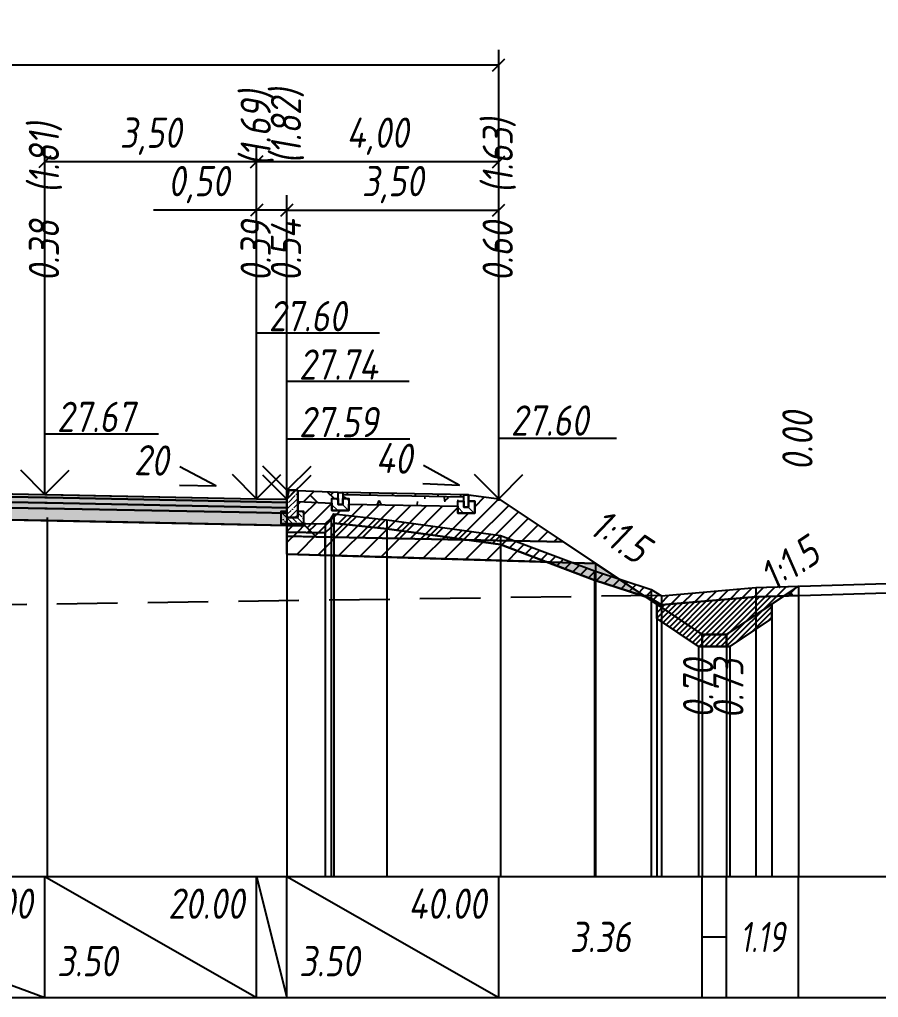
# Model space of a CAD drawing. Extents: x -717 to 1451, y -133302 to 233.
# Drawn here: x 233.2 to 304.2, y -108341 to -108260.2 of the extents above; entities that cross this region are included whole.
import ezdxf
from ezdxf.enums import TextEntityAlignment as Align

# ---------------------------------------------------------------- set-up
doc = ezdxf.new("R2010")
doc.units = 0
doc.linetypes.add('штриховая', pattern=[0.75, 0.5, -0.25])
for name, color, linetype in [('Интерполированный поперечник', 2, 'Continuous'), ('КОД_399', 252, 'Continuous'), ('Код_514', 1, 'Continuous'), ('Контур_0', 7, 'Continuous'), ('Контур_2660', 7, 'Continuous'), ('Контур_2665', 7, 'Continuous'), ('Контур_400', 7, 'Continuous'), ('Контур_508', 7, 'Continuous'), ('Контур_512', 7, 'Continuous'), ('Контур_513', 7, 'Continuous'), ('Красный поперечник', 1, 'Continuous'), ('Объём_2501', 7, 'Continuous'), ('Объём_2650', 7, 'Continuous'), ('Объём_2660', 7, 'Continuous'), ('Объём_2661', 7, 'Continuous'), ('Объём_2663', 7, 'Continuous'), ('Объём_2664', 7, 'Continuous'), ('Объём_2665', 7, 'Continuous'), ('Объём_2666', 7, 'Continuous'), ('Откосы', 7, 'Continuous'), ('Отметки покрытия', 7, 'Continuous'), ('Рабочие отметки', 7, 'Continuous'), ('Рабочие отметки доп.', 7, 'Continuous'), ('Слои выравнивания', 7, 'Continuous'), ('Таблица', 7, 'Continuous'), ('Уклоны проезжей части', 7, 'Continuous'), ('Черный поперечник', 3, 'Continuous')]:
    doc.layers.add(name, color=color, linetype=linetype)
for name, color, linetype, true_color in [('Контур_2540', 2, 'Continuous', 0xffff00), ('Контур_2562', 3, 'Continuous', 0x00ff00), ('Контур_2570', 7, 'Continuous', 0x80ff00), ('Контур_2583', 3, 'Continuous', 0x00ff00), ('Контур_2584', 3, 'Continuous', 0x00ff00), ('Контур_2725', 7, 'Continuous', 0x323232), ('Контур_2736', 4, 'Continuous', 0x00ffff), ('Контур_2737', 4, 'Continuous', 0x00ffff), ('Контур_2738', 4, 'Continuous', 0x00ffff), ('Контур_2739', 4, 'Continuous', 0x00ffff), ('Контур_2741', 4, 'Continuous', 0x00ffff), ('Контур_2742', 4, 'Continuous', 0x00ffff), ('Контур_2743', 4, 'Continuous', 0x00ffff), ('Контур_2744', 7, 'Continuous', 0xa4ffff), ('Контур_2745', 7, 'Continuous', 0xa4ffff), ('Контур_2747', 4, 'Continuous', 0x00ffff), ('Контур_2748', 4, 'Continuous', 0x00ffff), ('Контур_2749', 4, 'Continuous', 0x00ffff), ('Контур_2750', 4, 'Continuous', 0x00ffff), ('Контур_2751', 4, 'Continuous', 0x00ffff), ('Контур_2752', 4, 'Continuous', 0x00ffff), ('Контур_2760', 7, 'Continuous', 0x323232), ('Контур_2761', 7, 'Continuous', 0x323232), ('Контур_2762', 7, 'Continuous', 0x323232), ('Контур_2763', 7, 'Continuous', 0x323232), ('Контур_402', 7, 'Continuous', 0xff6464), ('Контур_703', 4, 'Continuous', 0x00ffff), ('Контур_705', 4, 'Continuous', 0x00ffff), ('Контур_707', 4, 'Continuous', 0x00ffff), ('Контур_720', 131, 'Continuous', 0xaaffff), ('Объём_2520', 7, 'Continuous', 0x80ffff), ('Объём_2540', 2, 'Continuous', 0xffff00), ('Объём_2562', 3, 'Continuous', 0x00ff00), ('Объём_2563', 7, 'Continuous', 0xff8000), ('Объём_2570', 7, 'Continuous', 0x80ff00), ('Объём_2583', 3, 'Continuous', 0x00ff00), ('Объём_2584', 3, 'Continuous', 0x00ff00), ('Объём_2594', 3, 'Continuous', 0x00ff00), ('Объём_2598', 3, 'Continuous', 0x00ff00), ('Объём_2600', 7, 'Continuous', 0x808000), ('Объём_2620', 2, 'Continuous', 0xffff00), ('Объём_2746', 2, 'Continuous', 0xffff00)]:
    doc.layers.add(name, color=color, linetype=linetype, true_color=true_color)
doc.styles.get("Standard").update_dxf_attribs({"font": 'txt', "height": 2.5})
doc.styles.add('М', font='romand.shx', dxfattribs={"width": 0.8, "oblique": 10, "height": 2.5})
doc.dimstyles.new('ISO-25', dxfattribs={"dimtxt": 2.5, "dimasz": 2.5, "dimexe": 1.25, "dimexo": 0.625, "dimtad": 1, "dimtxsty": 'Standard', "dimcen": 2.5, "dimadec": 0, "dimazin": 0, "dimtfac": 1, "dimtmove": 0, "dimatfit": 3, "dimfxl": 1, "dimarcsym": 0})

# ---------------------------------------------------------------- blocks, each defined once
blk = doc.blocks.new('_Oblique')
at = {"color": 0, "linetype": 'ByBlock', "lineweight": -2}
blk.add_line((-0.5, -0.5), (0.5, 0.5), dxfattribs=at)
blk = doc.blocks.new('*D3535')
at = {"color": 0, "lineweight": -2, "transparency": 16777216}
for p, q in [((255.318, -108299.28), (255.318, -108274.705)), ((272.818, -108299.23), (272.818, -108274.705)), ((255.318, -108275.955), (272.818, -108275.955))]:
    blk.add_line(p, q, dxfattribs=at)
at = {"layer": 'Defpoints', "color": 0, "transparency": 16777216}
for p in [(272.818, -108275.955), (255.318, -108299.905), (272.818, -108299.855)]:
    blk.add_point(p, dxfattribs=at)
at = {"color": 0, "lineweight": -2, "transparency": 16777216, "rotation": 180}
blk.add_blockref('_Oblique', (255.318, -108275.955), dxfattribs=at)
at = {"color": 0, "lineweight": -2, "transparency": 16777216}
blk.add_blockref('_Oblique', (272.818, -108275.955), dxfattribs=at)
at = {"color": 0, "transparency": 16777216, "insert": (264.068, -108273.842), "char_height": 2.5, "width": 9.58333, "attachment_point": 5, "style": 'М'}
blk.add_mtext('3,50', dxfattribs=at)
blk = doc.blocks.new('*D3537')
at = {"color": 0, "lineweight": -2, "transparency": 16777216}
for p, q in [((252.818, -108299.23), (252.818, -108274.705)), ((255.318, -108299.28), (255.318, -108274.705)), ((252.818, -108275.955), (244.296, -108275.955)), ((255.318, -108275.955), (252.818, -108275.955))]:
    blk.add_line(p, q, dxfattribs=at)
at = {"layer": 'Defpoints', "color": 0, "transparency": 16777216}
for p in [(255.318, -108275.955), (252.818, -108299.855), (255.318, -108299.905)]:
    blk.add_point(p, dxfattribs=at)
at = {"color": 0, "lineweight": -2, "transparency": 16777216, "rotation": 180}
blk.add_blockref('_Oblique', (252.818, -108275.955), dxfattribs=at)
at = {"color": 0, "lineweight": -2, "transparency": 16777216}
blk.add_blockref('_Oblique', (255.318, -108275.955), dxfattribs=at)
at = {"color": 0, "transparency": 16777216, "insert": (248.057, -108273.842), "char_height": 2.5, "width": 9.16667, "attachment_point": 5, "style": 'М'}
blk.add_mtext('0,50', dxfattribs=at)
blk = doc.blocks.new('*D3539')
at = {"color": 0, "lineweight": -2, "transparency": 16777216}
for p, q in [((235.318, -108298.88), (235.318, -108270.705)), ((252.818, -108299.23), (252.818, -108270.705)), ((252.818, -108271.955), (235.318, -108271.955))]:
    blk.add_line(p, q, dxfattribs=at)
at = {"layer": 'Defpoints', "color": 0, "transparency": 16777216}
for p in [(235.318, -108271.955), (235.318, -108299.505), (252.818, -108299.855)]:
    blk.add_point(p, dxfattribs=at)
at = {"color": 0, "lineweight": -2, "transparency": 16777216, "rotation": 180}
blk.add_blockref('_Oblique', (235.318, -108271.955), dxfattribs=at)
at = {"color": 0, "lineweight": -2, "transparency": 16777216}
blk.add_blockref('_Oblique', (252.818, -108271.955), dxfattribs=at)
at = {"color": 0, "transparency": 16777216, "insert": (244.068, -108269.842), "char_height": 2.5, "width": 9.58333, "attachment_point": 5, "style": 'М'}
blk.add_mtext('3,50', dxfattribs=at)
blk = doc.blocks.new('*D3540')
at = {"color": 0, "lineweight": -2, "transparency": 16777216}
for p, q in [((252.818, -108299.23), (252.818, -108270.705)), ((272.818, -108299.98), (272.818, -108270.705)), ((272.818, -108271.955), (252.818, -108271.955))]:
    blk.add_line(p, q, dxfattribs=at)
at = {"layer": 'Defpoints', "color": 0, "transparency": 16777216}
for p in [(252.818, -108271.955), (252.818, -108299.855), (272.818, -108300.605)]:
    blk.add_point(p, dxfattribs=at)
at = {"color": 0, "lineweight": -2, "transparency": 16777216, "rotation": 180}
blk.add_blockref('_Oblique', (252.818, -108271.955), dxfattribs=at)
at = {"color": 0, "lineweight": -2, "transparency": 16777216}
blk.add_blockref('_Oblique', (272.818, -108271.955), dxfattribs=at)
at = {"color": 0, "transparency": 16777216, "insert": (262.818, -108269.842), "char_height": 2.5, "width": 9.16667, "attachment_point": 5, "style": 'М'}
blk.add_mtext('4,00', dxfattribs=at)
blk = doc.blocks.new('*D3542')
at = {"color": 0, "lineweight": -2, "transparency": 16777216}
for p, q in [((142.818, -108299.98), (142.818, -108262.705)), ((272.818, -108299.98), (272.818, -108262.705)), ((142.818, -108263.955), (272.818, -108263.955))]:
    blk.add_line(p, q, dxfattribs=at)
at = {"layer": 'Defpoints', "color": 0, "transparency": 16777216}
for p in [(272.818, -108263.955), (142.818, -108300.605), (272.818, -108300.605)]:
    blk.add_point(p, dxfattribs=at)
at = {"color": 0, "lineweight": -2, "transparency": 16777216, "rotation": 180}
blk.add_blockref('_Oblique', (142.818, -108263.955), dxfattribs=at)
at = {"color": 0, "lineweight": -2, "transparency": 16777216}
blk.add_blockref('_Oblique', (272.818, -108263.955), dxfattribs=at)
at = {"color": 0, "transparency": 16777216, "insert": (207.818, -108261.842), "char_height": 2.5, "width": 11.66667, "attachment_point": 5, "style": 'М'}
blk.add_mtext('26,00', dxfattribs=at)
blk = doc.blocks.new('БР100.30.18')
at = {"linetype": 'Continuous', "lineweight": 13}
h = blk.add_hatch(dxfattribs=at)
h.set_pattern_fill('ANSI35', scale=5)
h.set_pattern_definition([(45, (-1504.996, -4799.2297), (-0.88388348, 0.88388348), []), (45, (-1504.1121, -4799.2297), (-0.88388348, 0.88388348), [1.5625, -0.3125, 0, -0.3125])])
h.paths.add_polyline_path([(0.3, 3.47), (1.8, 3.47), (1.8, -1.03), (0, -1.03), (0, 1.97)])
h = blk.add_hatch(dxfattribs=at)
h.set_pattern_fill('ANSI35', scale=5, angle=90)
h.set_pattern_definition([(135, (-1504.996, -4800.7297), (-0.88388348, -0.88388348), []), (135, (-1504.996, -4799.8458), (-0.88388348, -0.88388348), [1.5625, -0.3125, 0, -0.3125])])
h.paths.add_polyline_path([(-1, -0.03), (0, -0.03), (0, -1.03), (1.8, -1.03), (1.8, -0.03), (2.8, -0.03), (2.8, -2.03), (-1, -2.03)])
at = {"color": 7, "lineweight": 30}
blk.add_lwpolyline([(1.8, -1.03), (0, -1.03), (0, 1.97), (0.3, 3.47), (1.8, 3.47)], close=True, dxfattribs=at)
at = {"linetype": 'Continuous'}
blk.add_lwpolyline([(0, -0.03), (-1, -0.03), (-1, -2.03), (2.8, -2.03), (2.8, -0.03), (1.8, -0.03)], dxfattribs=at)

msp = doc.modelspace()

# ---------------------------------------------------------------- hatches: boundary and pattern name
at = {"linetype": 'Continuous'}
h = msp.add_hatch(dxfattribs=at)
h.set_pattern_fill('AR-HBONE', color=253, scale=0.3)
h.set_pattern_definition([(45, (-39.7533, -114105.1268), (0, 1.69705627), [3.6, -1.2]), (135, (-38.9048, -114104.2783), (1e-16, 1.69705627), [3.6, -1.2])])
h.paths.add_polyline_path([(259.94, -108299.277), (259.94, -108300.277), (259.94, -108300.277)])
h.paths.add_polyline_path([(256.219, -108299.129), (259.54, -108299.277), (259.54, -108299.777), (259.04, -108299.777), (259.04, -108300.156), (256.218, -108300.029)])
at = {"linetype": 'Continuous', "lineweight": 13}
h = msp.add_hatch(dxfattribs=at)
h.set_pattern_fill('ANSI35', scale=5, angle=90)
h.set_pattern_definition([(135, (-1608.144, -42571.6493), (-0.883883476, -0.883883476), []), (135, (-1608.144, -42570.7654), (-0.883883476, -0.883883476), [1.5625, -0.3125, 0, -0.3125])])
h.paths.add_polyline_path([(259.04, -108299.777), (259.539, -108299.777), (259.54, -108300.277), (259.94, -108300.277), (259.94, -108299.777), (260.44, -108299.777), (260.44, -108300.777), (259.04, -108300.777)])
at = {"linetype": 'Continuous'}
h = msp.add_hatch(dxfattribs=at)
h.set_pattern_fill('ANSI31', color=256, scale=15, angle=45, style=0)
h.set_pattern_definition([(90, (-1652.1895, -113252.9083), (-1.875, 3e-16), [])])
h.paths.add_polyline_path([(269.935, -108299.483), (259.94, -108299.277), (259.94, -108299.477), (269.935, -108299.676)])
at = {"linetype": 'Continuous', "lineweight": 13}
h = msp.add_hatch(dxfattribs=at)
h.set_pattern_fill('ANSI35', scale=5, angle=90)
h.set_pattern_definition([(135, (-1597.7485, -42571.8553), (-0.883883476, -0.883883476), []), (135, (-1597.7485, -42570.9715), (-0.883883476, -0.883883476), [1.5625, -0.3125, 0, -0.3125])])
h.paths.add_polyline_path([(269.435, -108299.983), (269.935, -108299.983), (269.935, -108300.483), (270.335, -108300.483), (270.335, -108299.983), (270.835, -108299.983), (270.835, -108300.983), (269.435, -108300.983)])
at = {"layer": 'КОД_399'}
h = msp.add_hatch(dxfattribs=at)
h.set_pattern_fill('AR-CONC', scale=0.7, angle=45, style=0)
h.set_pattern_definition([(95, (-1652.2715, -113252.9975), (3.860864, 3.2396496), [0.525, -5.775]), (40, (-1652.2715, -113252.9975), (-4.409945, 3.036377), [0.42, -4.62]), (145.45144, (-1651.9498, -113252.7275), (-0.549081, 6.2760265), [0.4461813, -4.907995]), (91.1842, (-1653.2614, -113252.0076), (6.101854, 4.4632964), [0.7875, -8.6625]), (141.63564, (-1652.753, -113251.6356), (-0.1953, 9.447982), [0.669272, -7.361996]), (36.18416, (-1653.2614, -113252.0076), (-0.1953, 9.447982), [0.63, -6.93]), (66, (-1652.519, -113251.76), (4.947401, 0.9616773), [0.525, -5.775]), (11, (-1652.519, -113251.76), (-2.38496, 4.793659), [0.42, -4.62]), (116.45144, (-1652.1067, -113251.68), (2.562441, 5.7553363), [0.4461813, -4.907995]), (82.5, (-1652.2715, -113252.9975), (-1.5875523, 1.7079287), [0, -4.564, 0, -4.69, 0, -4.6375]), (52.5, (-1652.2715, -113252.9975), (-0.6501106, 3.2543661), [0, -2.674, 0, -4.459, 0, -1.7675]), (12.5, (-1653.3753, -113254.1013), (2.7539272, 2.5306453), [0, -1.75, 0, -5.46, 0, -7.245]), (2.5, (-1653.8703, -113254.5963), (2.3911299, 3.3821186), [0, -2.275, 0, -3.626, 0, -5.145])])
h.paths.add_polyline_path([(269.435, -108299.983), (269.935, -108299.983), (269.935, -108299.676), (259.94, -108299.477), (259.94, -108299.777), (260.44, -108299.777), (260.44, -108300.237), (269.435, -108300.416)])
at = {"layer": 'Объём_2563'}
h = msp.add_hatch(dxfattribs=at)
h.set_pattern_fill('ANSI31', color=256, scale=0.3)
h.paths.add_polyline_path([(158.818, -108302.023), (157.9, -108302.941), (137.483, -108303.349), (142.818, -108299.793), (145.302, -108299.483), (145.302, -108299.983), (144.802, -108299.983), (144.802, -108300.983), (146.202, -108300.983), (146.202, -108300.416), (155.197, -108300.238), (155.197, -108300.777), (156.597, -108300.777), (156.597, -108300.156), (159.419, -108300.029), (159.419, -108300.843), (158.919, -108300.844), (158.92, -108301.844), (160.318, -108301.843), (160.318, -108301.993)])
h.paths.add_polyline_path([(257.737, -108302.941), (256.818, -108302.023), (255.318, -108301.993), (255.319, -108301.843), (256.717, -108301.844), (256.718, -108300.844), (256.218, -108300.843), (256.218, -108300.029), (259.04, -108300.156), (259.04, -108300.777), (260.44, -108300.777), (260.44, -108300.237), (269.435, -108300.416), (269.435, -108300.983), (270.835, -108300.983), (270.835, -108299.983), (270.335, -108299.983), (270.335, -108299.483), (272.818, -108299.793), (278.153, -108303.349)])
at = {"layer": 'Объём_2570'}
h = msp.add_hatch(dxfattribs=at)
h.set_pattern_fill('ANSI31', color=256, scale=0.2)
h.paths.add_polyline_path([(160.318, -108302.506), (152.811, -108302.683), (152.311, -108301.933), (148.806, -108302.316), (144.125, -108302.567), (136.898, -108305.982), (134.876, -108306.835), (131.308, -108310.764), (128.127, -108310.416), (126.151, -108307.731), (125.498, -108307.106), (119.99, -108303.269), (113.602, -108299.268), (109.516, -108298.35), (105.935, -108298.048), (105.405, -108298.536), (105, -108298.532), (105, -108297.782), (105.405, -108297.786), (105.935, -108297.298), (109.516, -108297.6), (113.602, -108298.518), (119.99, -108302.519), (125.498, -108306.356), (126.151, -108306.981), (128.127, -108309.666), (131.308, -108310.014), (134.876, -108306.085), (136.898, -108305.232), (144.125, -108301.817), (148.806, -108301.566), (152.311, -108301.183), (152.811, -108301.933), (160.318, -108301.756)])
h.paths.add_polyline_path([(297.584, -108307.78), (294.063, -108307.887), (286.266, -108308.561), (285.426, -108308.05), (280.742, -108306.509), (272.968, -108303.572), (263.565, -108302.276), (259.192, -108301.804), (258.97, -108302.137), (258.488, -108302.624), (255.318, -108302.552), (255.318, -108301.802), (258.488, -108301.874), (258.97, -108301.387), (259.192, -108301.054), (263.565, -108301.526), (272.968, -108302.822), (280.742, -108305.759), (285.426, -108307.3), (286.266, -108307.811), (294.063, -108307.137), (297.584, -108307.03)])
at = {"layer": 'Объём_2600'}
h = msp.add_hatch(dxfattribs=at)
h.set_pattern_fill('ANSI31', color=6, scale=0.4)
h.paths.add_polyline_path([(105.935, -108298.048), (109.516, -108298.35), (113.602, -108299.268), (119.99, -108303.269), (125.498, -108307.106), (126.151, -108307.731), (127.201, -108309.158), (105.786, -108298.185)])
h.paths.add_polyline_path([(152.811, -108302.683), (160.318, -108302.506), (160.318, -108304.368), (138.958, -108305.008), (144.125, -108302.567), (148.806, -108302.316), (152.311, -108301.933)])
h.paths.add_polyline_path([(263.565, -108302.276), (272.968, -108303.572), (276.778, -108305.011), (255.318, -108304.368), (255.318, -108302.552), (258.488, -108302.624), (258.97, -108302.137), (259.192, -108301.804)])
h = msp.add_hatch(dxfattribs=at)
h.set_pattern_fill('HONEY', color=5, scale=0.3)
h.paths.add_polyline_path([(128.088, -108309.613), (134.808, -108305.133), (138.958, -108305.008), (136.898, -108305.982), (134.876, -108306.835), (131.308, -108310.764), (128.127, -108310.416), (128.088, -108310.363)])
h.paths.add_polyline_path([(280.742, -108306.509), (276.778, -108305.011), (280.829, -108305.133), (284.989, -108307.906)])
h = msp.add_hatch(dxfattribs=at)
h.set_pattern_fill('HONEY', color=5, scale=0.3)
h.paths.add_polyline_path([(296.406, -108307.816), (297.584, -108307.03), (297.584, -108307.78)])
at = {"layer": 'Объём_2620'}
h = msp.add_hatch(dxfattribs=at)
h.set_pattern_fill('ANSI31', color=2, scale=0.1)
h.paths.add_polyline_path([(117.469, -108304.171), (127.201, -108309.158), (128.088, -108310.363), (128.088, -108310.815), (126.72, -108311.727), (124.115, -108311.727), (120.667, -108309.428), (120.667, -108308.227), (105.71, -108298.255), (105.786, -108298.185)])
h.paths.add_polyline_path([(285.426, -108308.05), (286.266, -108308.561), (294.063, -108307.887), (296.406, -108307.816), (295.38, -108308.5), (295.38, -108309.702), (291.932, -108312), (289.327, -108312), (285.88, -108309.702), (285.88, -108308.5), (284.989, -108307.906)])
at = {"layer": 'Слои выравнивания'}
for color, points in [(2, [(207.818, -108298.893), (207.959, -108298.895), (235.318, -108299.443), (235.516, -108299.446), (252.818, -108299.793), (255.318, -108299.843), (255.318, -108300.093), (252.818, -108300.043), (235.516, -108299.696), (235.318, -108299.693), (207.959, -108299.145), (207.818, -108299.143)]), (3, [(207.818, -108299.143), (207.959, -108299.145), (235.318, -108299.693), (235.516, -108299.696), (252.818, -108300.043), (255.318, -108300.093), (255.318, -108300.543), (252.818, -108300.493), (235.516, -108300.146), (235.318, -108300.143), (207.959, -108299.595), (207.818, -108299.593)]), (4, [(207.818, -108299.593), (207.959, -108299.595), (235.318, -108300.143), (235.516, -108300.146), (252.818, -108300.493), (255.318, -108300.543), (255.318, -108300.993), (252.818, -108300.943), (235.516, -108300.596), (235.318, -108300.593), (207.959, -108300.045), (207.818, -108300.043)]), (5, [(207.818, -108300.043), (207.959, -108300.045), (235.318, -108300.593), (235.516, -108300.596), (252.818, -108300.943), (255.318, -108300.993), (255.318, -108301.993), (252.818, -108301.943), (235.516, -108301.596), (235.318, -108301.593), (207.959, -108301.045), (207.818, -108301.043)])]:
    msp.add_hatch(color=color, dxfattribs=at).paths.add_polyline_path(points)

# ---------------------------------------------------------------- linework, layer by layer
for points in [[(259.54, -108299.277), (256.219, -108299.129), (256.218, -108300.029), (259.04, -108300.156), (259.04, -108299.777), (259.54, -108299.777), (259.54, -108299.277)], [(259.94, -108299.777), (260.44, -108299.777), (260.44, -108300.777), (259.04, -108300.777), (259.04, -108299.777), (259.54, -108299.777), (259.54, -108300.277), (259.94, -108300.277), (259.94, -108299.777)], [(259.54, -108299.277), (259.94, -108299.277), (259.94, -108300.277), (259.54, -108300.277), (259.54, -108299.277)], [(270.335, -108299.483), (259.94, -108299.277)], [(269.935, -108299.676), (259.94, -108299.477)], [(270.335, -108299.983), (270.835, -108299.983), (270.835, -108300.983), (269.435, -108300.983), (269.435, -108299.983), (269.935, -108299.983), (269.935, -108300.483), (270.335, -108300.483), (270.335, -108299.983)], [(269.935, -108299.483), (270.335, -108299.483), (270.335, -108300.483), (269.935, -108300.483), (269.935, -108299.483)], [(260.44, -108300.237), (269.435, -108300.416)]]:
    msp.add_lwpolyline(points)
at = {"layer": 'Интерполированный поперечник', "linetype": 'штриховая', "ltscale": 10, "flags": 128}
msp.add_lwpolyline([(131.323, -108309.983), (286.156, -108307.76)], dxfattribs=at)
at = {"layer": 'Код_514'}
for p, q in [((207.818, -108331), (235.318, -108341)), ((235.318, -108341), (235.318, -108331)), ((235.318, -108331), (252.818, -108341)), ((252.818, -108341), (252.818, -108331)), ((252.818, -108331), (255.318, -108341)), ((255.318, -108341), (255.318, -108331)), ((255.318, -108341), (255.318, -108331)), ((255.318, -108331), (272.818, -108341)), ((272.818, -108341), (272.818, -108331)), ((289.63, -108341), (289.63, -108331)), ((291.63, -108341), (291.63, -108331)), ((297.584, -108341), (297.584, -108331)), ((289.63, -108336), (291.63, -108336))]:
    msp.add_line(p, q, dxfattribs=at)
at = {"layer": 'Контур_0', "flags": 128}
for points in [[(272.818, -108299.793), (284.799, -108307.779), (284.799, -108307.779), (284.799, -108307.779), (284.799, -108307.779), (284.799, -108307.779), (284.799, -108307.779), (284.799, -108307.779), (284.799, -108307.779), (284.799, -108307.779), (284.799, -108307.779), (284.799, -108307.779), (284.799, -108307.779), (284.799, -108307.779), (284.799, -108307.779), (289.63, -108311)], [(272.818, -108299.793), (284.799, -108307.779), (284.799, -108307.779), (284.799, -108307.779), (284.799, -108307.779), (284.799, -108307.779), (284.799, -108307.779), (284.799, -108307.779), (284.799, -108307.779), (284.799, -108307.779), (284.799, -108307.779), (284.799, -108307.779), (284.799, -108307.779), (284.799, -108307.779), (284.799, -108307.779), (289.63, -108311), (291.63, -108311), (297.584, -108307.03), (297.584, -108307.03), (297.584, -108307.03), (297.584, -108307.03), (297.584, -108307.03), (297.584, -108307.03), (297.584, -108307.03), (297.584, -108307.03), (297.584, -108307.03), (297.584, -108307.03), (297.584, -108307.03), (297.584, -108307.03), (297.584, -108307.03)], [(255.318, -108302.893), (255.318, -108301.993), (256.818, -108302.023), (257.737, -108302.941), (255.318, -108302.893), (255.318, -108302.893)], [(255.318, -108301.993), (256.818, -108302.023), (257.737, -108302.941), (278.153, -108303.349)]]:
    msp.add_lwpolyline(points, dxfattribs=at)
at = {"layer": 'Контур_2540', "flags": 128}
msp.add_lwpolyline([(255.318, -108302.893), (278.153, -108303.349), (280.829, -108305.133), (255.318, -108304.368), (255.318, -108302.893), (255.318, -108302.893)], dxfattribs=at)
at = {"layer": 'Контур_2562', "flags": 128}
msp.add_lwpolyline([(272.818, -108299.793), (272.818, -108299.793), (272.818, -108299.793), (272.818, -108299.793), (272.818, -108299.793)], dxfattribs=at)
at = {"layer": 'Контур_2570', "flags": 128}
msp.add_lwpolyline([(255.318, -108302.552), (258.488, -108302.624), (258.97, -108302.137), (259.192, -108301.804), (263.565, -108302.276), (272.968, -108303.572), (280.742, -108306.509), (285.426, -108308.05), (285.426, -108308.05), (286.266, -108308.561), (294.063, -108307.887), (306.68, -108307.506), (319.999, -108307.873), (322.584, -108308.1)], dxfattribs=at)
at = {"layer": 'Контур_2583', "flags": 128}
for points in [[(289.63, -108311), (285.88, -108308.5), (285.88, -108309.702), (289.327, -108312), (289.63, -108312), (289.63, -108311)], [(295.38, -108309.702), (295.38, -108308.5), (291.63, -108311), (291.63, -108312), (291.932, -108312), (295.38, -108309.702)]]:
    msp.add_lwpolyline(points, dxfattribs=at)
at = {"layer": 'Контур_2584', "flags": 128}
msp.add_lwpolyline([(289.63, -108311), (289.63, -108312), (291.63, -108312), (291.63, -108311), (289.63, -108311)], dxfattribs=at)
at = {"layer": 'Контур_2660', "flags": 128}
msp.add_lwpolyline([(255.318, -108304.368), (280.829, -108305.133)], dxfattribs=at)
at = {"layer": 'Контур_2665', "flags": 128}
msp.add_lwpolyline([(272.818, -108299.793), (272.818, -108299.793)], dxfattribs=at)
at = {"layer": 'Контур_2725', "flags": 128}
msp.add_lwpolyline([(160.318, -108301.993), (162.818, -108301.943), (171.491, -108301.769), (180.318, -108301.593), (207.818, -108301.043), (207.959, -108301.045), (235.318, -108301.593), (235.516, -108301.596), (252.818, -108301.943), (255.318, -108301.993)], dxfattribs=at)
at = {"layer": 'Контур_2736', "flags": 128}
for points in [[(272.818, -108299.793), (284.799, -108307.779)], [(284.799, -108307.779), (289.63, -108311)]]:
    msp.add_lwpolyline(points, dxfattribs=at)
at = {"layer": 'Контур_2737', "flags": 128}
msp.add_lwpolyline([(284.799, -108307.779), (284.799, -108307.779)], dxfattribs=at)
at = {"layer": 'Контур_2738', "flags": 128}
msp.add_lwpolyline([(284.799, -108307.779), (284.799, -108307.779)], dxfattribs=at)
at = {"layer": 'Контур_2739', "flags": 128}
msp.add_lwpolyline([(284.799, -108307.779), (284.799, -108307.779)], dxfattribs=at)
at = {"layer": 'Контур_2741', "flags": 128}
msp.add_lwpolyline([(297.584, -108307.03), (297.584, -108307.03)], dxfattribs=at)
at = {"layer": 'Контур_2742', "flags": 128}
msp.add_lwpolyline([(297.584, -108307.03), (297.584, -108307.03)], dxfattribs=at)
at = {"layer": 'Контур_2743', "flags": 128}
msp.add_lwpolyline([(297.584, -108307.03), (297.584, -108307.03)], dxfattribs=at)
at = {"layer": 'Контур_2744', "flags": 128}
msp.add_lwpolyline([(297.584, -108307.03), (297.584, -108307.03)], dxfattribs=at)
msp.add_lwpolyline([(297.584, -108307.03), (297.584, -108307.03)], dxfattribs=at)
msp.add_lwpolyline([(297.584, -108307.03), (297.584, -108307.03)], dxfattribs=at)
msp.add_lwpolyline([(297.584, -108307.03), (297.584, -108307.03)], dxfattribs=at)
msp.add_lwpolyline([(297.584, -108307.03), (297.584, -108307.03)], dxfattribs=at)
msp.add_lwpolyline([(297.584, -108307.03), (297.584, -108307.03)], dxfattribs=at)
at = {"layer": 'Контур_2745', "flags": 128}
msp.add_lwpolyline([(284.799, -108307.779), (284.799, -108307.779)], dxfattribs=at)
msp.add_lwpolyline([(284.799, -108307.779), (284.799, -108307.779)], dxfattribs=at)
msp.add_lwpolyline([(284.799, -108307.779), (284.799, -108307.779)], dxfattribs=at)
msp.add_lwpolyline([(284.799, -108307.779), (284.799, -108307.779)], dxfattribs=at)
msp.add_lwpolyline([(284.799, -108307.779), (284.799, -108307.779)], dxfattribs=at)
msp.add_lwpolyline([(284.799, -108307.779), (284.799, -108307.779)], dxfattribs=at)
at = {"layer": 'Контур_2747', "flags": 128}
msp.add_lwpolyline([(284.799, -108307.779), (284.799, -108307.779)], dxfattribs=at)
at = {"layer": 'Контур_2748', "flags": 128}
msp.add_lwpolyline([(284.799, -108307.779), (284.799, -108307.779)], dxfattribs=at)
at = {"layer": 'Контур_2749', "flags": 128}
msp.add_lwpolyline([(284.799, -108307.779), (284.799, -108307.779)], dxfattribs=at)
at = {"layer": 'Контур_2750', "flags": 128}
msp.add_lwpolyline([(297.584, -108307.03), (297.584, -108307.03)], dxfattribs=at)
at = {"layer": 'Контур_2751', "flags": 128}
msp.add_lwpolyline([(297.584, -108307.03), (297.584, -108307.03)], dxfattribs=at)
at = {"layer": 'Контур_2752', "flags": 128}
msp.add_lwpolyline([(297.584, -108307.03), (297.584, -108307.03)], dxfattribs=at)
at = {"layer": 'Контур_2760', "flags": 128}
msp.add_lwpolyline([(160.318, -108299.843), (162.818, -108299.793), (171.491, -108299.619), (180.318, -108299.443), (207.818, -108298.893), (207.959, -108298.895), (235.318, -108299.443), (235.516, -108299.446), (252.818, -108299.793), (255.318, -108299.843)], dxfattribs=at)
at = {"layer": 'Контур_2761', "flags": 128}
msp.add_lwpolyline([(160.318, -108300.093), (162.818, -108300.043), (171.491, -108299.869), (180.318, -108299.693), (207.818, -108299.143), (207.959, -108299.145), (235.318, -108299.693), (235.516, -108299.696), (252.818, -108300.043), (255.318, -108300.093)], dxfattribs=at)
at = {"layer": 'Контур_2762', "flags": 128}
msp.add_lwpolyline([(160.318, -108300.543), (162.818, -108300.493), (171.491, -108300.319), (180.318, -108300.143), (207.818, -108299.593), (207.959, -108299.595), (235.318, -108300.143), (235.516, -108300.146), (252.818, -108300.493), (255.318, -108300.543)], dxfattribs=at)
at = {"layer": 'Контур_2763', "flags": 128}
msp.add_lwpolyline([(160.318, -108300.993), (162.818, -108300.943), (171.491, -108300.769), (180.318, -108300.593), (207.818, -108300.043), (207.959, -108300.045), (235.318, -108300.593), (235.516, -108300.596), (252.818, -108300.943), (255.318, -108300.993)], dxfattribs=at)
at = {"layer": 'Контур_400', "flags": 128}
msp.add_lwpolyline([(207.818, -108298.893), (235.318, -108299.443), (252.818, -108299.793), (252.818, -108299.793), (252.818, -108299.793), (252.818, -108299.793), (252.818, -108299.793), (252.818, -108299.793), (255.318, -108299.843)], dxfattribs=at)
at = {"layer": 'Контур_402', "flags": 128}
msp.add_lwpolyline([(134.808, -108305.133), (160.318, -108304.368), (160.318, -108301.993), (207.818, -108301.043), (255.318, -108301.993), (255.318, -108304.368), (280.829, -108305.133)], dxfattribs=at)
at = {"layer": 'Контур_508', "flags": 128}
msp.add_lwpolyline([(160.318, -108301.993), (207.818, -108301.043), (255.318, -108301.993), (255.318, -108304.368), (280.829, -108305.133), (285.88, -108308.5), (285.88, -108309.702), (289.327, -108312), (289.63, -108312), (291.63, -108312), (291.932, -108312), (295.38, -108309.702), (295.38, -108308.5), (297.584, -108307.03)], dxfattribs=at)
at = {"layer": 'Контур_512', "flags": 128}
msp.add_lwpolyline([(255.318, -108304.368), (280.829, -108305.133), (285.88, -108308.5), (285.88, -108309.702), (289.327, -108312), (289.63, -108312), (291.63, -108312), (291.932, -108312), (295.38, -108309.702), (295.38, -108308.5), (297.584, -108307.03)], dxfattribs=at)
at = {"layer": 'Контур_513', "flags": 128}
msp.add_lwpolyline([(160.318, -108301.993), (207.818, -108301.043), (255.318, -108301.993), (255.318, -108304.368), (280.829, -108305.133), (285.88, -108308.5), (285.88, -108309.702), (289.327, -108312), (289.63, -108312), (291.63, -108312), (291.932, -108312), (295.38, -108309.702), (295.38, -108308.5), (297.584, -108307.03)], dxfattribs=at)
at = {"layer": 'Контур_703', "flags": 128}
msp.add_lwpolyline([(272.818, -108299.793), (284.799, -108307.779)], dxfattribs=at)
at = {"layer": 'Контур_705', "flags": 128}
msp.add_lwpolyline([(284.799, -108307.779), (284.799, -108307.779)], dxfattribs=at)
at = {"layer": 'Контур_707', "flags": 128}
msp.add_lwpolyline([(291.63, -108311), (297.584, -108307.03)], dxfattribs=at)
at = {"layer": 'Контур_720', "flags": 128}
msp.add_lwpolyline([(289.63, -108311), (291.63, -108311)], dxfattribs=at)
at = {"layer": 'Красный поперечник'}
for p, q in [((207.818, -108298.893), (235.318, -108299.443)), ((235.318, -108299.443), (252.818, -108299.793)), ((252.818, -108299.793), (255.318, -108299.843)), ((272.818, -108299.793), (289.63, -108311)), ((255.318, -108304.368), (255.318, -108331)), ((280.829, -108305.133), (280.829, -108331)), ((291.63, -108311), (297.584, -108307.03)), ((297.584, -108307.03), (297.584, -108331)), ((285.88, -108308.5), (285.88, -108331)), ((295.38, -108308.5), (295.38, -108331)), ((285.88, -108309.702), (285.88, -108331)), ((295.38, -108309.702), (295.38, -108331)), ((289.63, -108311), (291.63, -108311)), ((289.327, -108312), (289.327, -108331)), ((289.63, -108312), (289.63, -108331)), ((291.63, -108312), (291.63, -108331)), ((291.932, -108312), (291.932, -108331))]:
    msp.add_line(p, q, dxfattribs=at)
at = {"layer": 'Объём_2501', "flags": 128}
msp.add_lwpolyline([(207.818, -108298.893), (235.318, -108299.443), (252.818, -108299.793), (252.818, -108299.793), (252.818, -108299.793), (252.818, -108299.793), (252.818, -108299.793), (252.818, -108299.793), (255.318, -108299.843)], dxfattribs=at)
at = {"layer": 'Объём_2520', "color": 250, "flags": 128}
msp.add_lwpolyline([(255.318, -108302.893), (255.318, -108301.993), (256.818, -108302.023), (257.737, -108302.941), (255.318, -108302.893), (255.318, -108302.893)], dxfattribs=at)
at = {"layer": 'Объём_2540', "flags": 128}
msp.add_lwpolyline([(255.318, -108302.893), (278.153, -108303.349), (280.829, -108305.133), (255.318, -108304.368), (255.318, -108302.893), (255.318, -108302.893)], dxfattribs=at)
at = {"layer": 'Объём_2562', "flags": 128}
msp.add_lwpolyline([(272.818, -108299.793), (272.818, -108299.793), (272.818, -108299.793), (272.818, -108299.793), (272.818, -108299.793)], dxfattribs=at)
at = {"layer": 'Объём_2563', "color": 250, "flags": 128}
msp.add_lwpolyline([(257.737, -108302.941), (256.818, -108302.023), (255.318, -108301.993), (255.319, -108301.843), (256.717, -108301.844), (256.718, -108300.844), (256.218, -108300.843), (256.218, -108300.029), (259.04, -108300.156), (259.04, -108300.777), (260.44, -108300.777), (260.44, -108300.237), (269.435, -108300.416), (269.435, -108300.983), (270.835, -108300.983), (270.835, -108299.983), (270.335, -108299.983), (270.335, -108299.483), (272.818, -108299.793), (278.153, -108303.349), (257.737, -108302.941), (257.737, -108302.941)], dxfattribs=at)
at = {"layer": 'Объём_2570', "flags": 128}
msp.add_lwpolyline([(297.584, -108307.78), (294.063, -108307.887), (286.266, -108308.561), (285.426, -108308.05), (280.742, -108306.509), (272.968, -108303.572), (263.565, -108302.276), (259.192, -108301.804), (258.97, -108302.137), (258.488, -108302.624), (255.318, -108302.552), (255.318, -108301.802), (258.488, -108301.874), (258.97, -108301.387), (259.192, -108301.054), (263.565, -108301.526), (272.968, -108302.822), (280.742, -108305.759), (285.426, -108307.3), (286.266, -108307.811), (294.063, -108307.137), (297.584, -108307.03), (297.584, -108307.78), (297.584, -108307.78)], dxfattribs=at)
at = {"layer": 'Объём_2583', "flags": 128}
for points in [[(289.63, -108311), (285.88, -108308.5), (285.88, -108309.702), (289.327, -108312), (289.63, -108312), (289.63, -108311)], [(295.38, -108309.702), (295.38, -108308.5), (291.63, -108311), (291.63, -108312), (291.932, -108312), (295.38, -108309.702)]]:
    msp.add_lwpolyline(points, dxfattribs=at)
at = {"layer": 'Объём_2584', "flags": 128}
msp.add_lwpolyline([(289.63, -108311), (289.63, -108312), (291.63, -108312), (291.63, -108311), (289.63, -108311)], dxfattribs=at)
at = {"layer": 'Объём_2594', "flags": 128}
for points in [[(285.88, -108308.5), (289.63, -108311)], [(291.63, -108311), (295.38, -108308.5)]]:
    msp.add_lwpolyline(points, dxfattribs=at)
at = {"layer": 'Объём_2598', "flags": 128}
msp.add_lwpolyline([(289.63, -108311), (291.63, -108311)], dxfattribs=at)
at = {"layer": 'Объём_2600', "flags": 128}
for points in [[(280.742, -108306.509), (276.778, -108305.011), (280.829, -108305.133), (284.989, -108307.906), (280.742, -108306.509), (280.742, -108306.509)], [(296.406, -108307.816), (297.584, -108307.03), (297.584, -108307.78), (296.406, -108307.816), (296.406, -108307.816)]]:
    msp.add_lwpolyline(points, dxfattribs=at)
at = {"layer": 'Объём_2620', "flags": 128}
msp.add_lwpolyline([(285.426, -108308.05), (286.266, -108308.561), (294.063, -108307.887), (296.406, -108307.816), (295.38, -108308.5), (295.38, -108309.702), (291.932, -108312), (289.327, -108312), (285.88, -108309.702), (285.88, -108308.5), (284.989, -108307.906), (285.426, -108308.05), (285.426, -108308.05)], dxfattribs=at)
at = {"layer": 'Объём_2650', "color": 6, "flags": 128}
msp.add_lwpolyline([(263.565, -108302.276), (272.968, -108303.572), (276.778, -108305.011), (255.318, -108304.368), (255.318, -108302.552), (258.488, -108302.624), (258.97, -108302.137), (259.192, -108301.804), (263.565, -108302.276), (263.565, -108302.276)], dxfattribs=at)
at = {"layer": 'Объём_2660', "flags": 128}
msp.add_lwpolyline([(255.318, -108304.368), (280.829, -108305.133)], dxfattribs=at)
at = {"layer": 'Объём_2661', "flags": 128}
msp.add_lwpolyline([(272.818, -108299.793), (284.799, -108307.779)], dxfattribs=at)
at = {"layer": 'Объём_2663', "flags": 128}
for points in [[(291.63, -108311), (297.584, -108307.03)], [(284.799, -108307.779), (289.63, -108311)]]:
    msp.add_lwpolyline(points, dxfattribs=at)
at = {"layer": 'Объём_2664', "flags": 128}
msp.add_lwpolyline([(289.63, -108311), (291.63, -108311)], dxfattribs=at)
at = {"layer": 'Объём_2665', "flags": 128}
msp.add_lwpolyline([(272.818, -108299.793), (272.818, -108299.793)], dxfattribs=at)
at = {"layer": 'Объём_2666', "flags": 128}
msp.add_lwpolyline([(272.818, -108299.793), (284.799, -108307.779)], dxfattribs=at)
at = {"layer": 'Объём_2746', "flags": 128}
for points in [[(258.488, -108304.463), (258.488, -108302.624), (258.97, -108302.137), (259.192, -108301.804), (263.565, -108302.276), (272.968, -108303.572), (276.778, -108305.011), (258.488, -108304.463), (258.488, -108304.463)], [(289.63, -108311), (291.63, -108311), (295.38, -108308.5), (295.38, -108309.702), (291.932, -108312), (289.327, -108312), (285.88, -108309.702), (285.88, -108308.5), (289.63, -108311), (289.63, -108311)]]:
    msp.add_lwpolyline(points, dxfattribs=at)
at = {"layer": 'Откосы', "color": 1, "flags": 128}
for points in [[(246.438, -108298.665), (249.437, -108298.725), (246.468, -108297.165)], [(266.556, -108298.541), (269.554, -108298.661), (266.616, -108297.042)]]:
    msp.add_lwpolyline(points, dxfattribs=at)
at = {"layer": 'Отметки покрытия', "color": 1}
for p, q in [((252.818, -108299.793), (252.818, -108286.093)), ((252.818, -108286.093), (262.961, -108286.093)), ((255.318, -108299.093), (255.318, -108290.093)), ((255.318, -108290.093), (265.424, -108290.093)), ((235.318, -108299.443), (235.318, -108294.443)), ((235.318, -108294.443), (244.708, -108294.443)), ((255.318, -108299.843), (255.318, -108294.843)), ((255.318, -108294.843), (265.475, -108294.843)), ((272.818, -108299.793), (272.818, -108294.793)), ((272.818, -108294.793), (282.544, -108294.793)), ((235.318, -108299.443), (233.318, -108297.443)), ((235.318, -108299.443), (237.318, -108297.443)), ((255.318, -108299.093), (253.318, -108297.093)), ((255.318, -108299.093), (257.318, -108297.093)), ((252.818, -108299.793), (250.818, -108297.793)), ((252.818, -108299.793), (254.818, -108297.793)), ((255.318, -108299.843), (253.318, -108297.843)), ((255.318, -108299.843), (257.318, -108297.843)), ((272.818, -108299.793), (270.818, -108297.793)), ((272.818, -108299.793), (274.818, -108297.793))]:
    msp.add_line(p, q, dxfattribs=at)
at = {"layer": 'Слои выравнивания'}
msp.add_line((255.318, -108299.843), (255.318, -108331), dxfattribs=at)
at = {"layer": 'Слои выравнивания', "color": 2, "flags": 128}
msp.add_lwpolyline([(207.818, -108298.893), (207.959, -108298.895), (235.318, -108299.443), (235.516, -108299.446), (252.818, -108299.793), (255.318, -108299.843), (255.318, -108300.093), (252.818, -108300.043), (235.516, -108299.696), (235.318, -108299.693), (207.959, -108299.145), (207.818, -108299.143)], close=True, dxfattribs=at)
at = {"layer": 'Слои выравнивания', "color": 3, "flags": 128}
msp.add_lwpolyline([(207.818, -108299.143), (207.959, -108299.145), (235.318, -108299.693), (235.516, -108299.696), (252.818, -108300.043), (255.318, -108300.093), (255.318, -108300.543), (252.818, -108300.493), (235.516, -108300.146), (235.318, -108300.143), (207.959, -108299.595), (207.818, -108299.593)], close=True, dxfattribs=at)
at = {"layer": 'Слои выравнивания', "color": 4, "flags": 128}
msp.add_lwpolyline([(207.818, -108299.593), (207.959, -108299.595), (235.318, -108300.143), (235.516, -108300.146), (252.818, -108300.493), (255.318, -108300.543), (255.318, -108300.993), (252.818, -108300.943), (235.516, -108300.596), (235.318, -108300.593), (207.959, -108300.045), (207.818, -108300.043)], close=True, dxfattribs=at)
at = {"layer": 'Слои выравнивания', "color": 5, "flags": 128}
msp.add_lwpolyline([(207.818, -108300.043), (207.959, -108300.045), (235.318, -108300.593), (235.516, -108300.596), (252.818, -108300.943), (255.318, -108300.993), (255.318, -108301.993), (252.818, -108301.943), (235.516, -108301.596), (235.318, -108301.593), (207.959, -108301.045), (207.818, -108301.043)], close=True, dxfattribs=at)
at = {"layer": 'Таблица'}
for p, q in [((80, -108331), (322.584, -108331)), ((80, -108341), (322.584, -108341))]:
    msp.add_line(p, q, dxfattribs=at)
at = {"layer": 'Уклоны проезжей части', "color": 1, "flags": 128}
for points in [[(246.438, -108298.665), (249.437, -108298.725), (246.468, -108297.165)], [(266.556, -108298.541), (269.554, -108298.661), (266.616, -108297.042)]]:
    msp.add_lwpolyline(points, dxfattribs=at)
at = {"layer": 'Черный поперечник', "color": 7}
for p, q in [((235.516, -108301.353), (235.516, -108331)), ((258.97, -108301.387), (258.97, -108331)), ((259.192, -108301.054), (259.192, -108331)), ((263.565, -108301.526), (263.565, -108331)), ((258.488, -108301.874), (258.488, -108331)), ((272.968, -108302.822), (272.968, -108331)), ((280.742, -108305.759), (280.742, -108331)), ((294.063, -108307.137), (294.063, -108331)), ((285.426, -108307.3), (285.426, -108331)), ((286.266, -108307.811), (286.266, -108331))]:
    msp.add_line(p, q, dxfattribs=at)
at = {"layer": 'Черный поперечник', "flags": 128}
msp.add_lwpolyline([(255.318, -108301.802), (258.488, -108301.874), (258.97, -108301.387), (259.192, -108301.054), (263.565, -108301.526), (272.968, -108302.822), (280.742, -108305.759), (285.426, -108307.3), (286.266, -108307.811), (294.063, -108307.137), (306.68, -108306.756), (319.999, -108307.123), (322.584, -108307.35)], dxfattribs=at)

# ---------------------------------------------------------------- block references
at = {"lineweight": 18, "xscale": 0.5, "yscale": 0.5, "zscale": 0.5, "rotation": 359.9444632229611}
msp.add_blockref('БР100.30.18', (255.318, -108300.826), dxfattribs=at)

# ---------------------------------------------------------------- texts
at = {"layer": 'Код_514', "style": 'М', "oblique": 10, "width": 0.8}
for s, p in [('20.00', (234.318, -108332)), ('20.00', (251.818, -108332)), ('40.00', (271.818, -108332))]:
    msp.add_text(s, height=2.5, dxfattribs=at).set_placement(p, align=Align.TOP_RIGHT)
at = {"layer": 'Код_514', "style": 'М', "oblique": 10}
for s, width, p in [('3.36', 0.8, (281.224, -108336)), ('1.19', 0.7, (294.607, -108336))]:
    msp.add_text(s, height=2.5, dxfattribs=dict(at, width=width)).set_placement(p, align=Align.MIDDLE_CENTER)
at = {"layer": 'Код_514', "style": 'М', "oblique": 10, "width": 0.8}
for p in [(236.318, -108340), (256.318, -108340)]:
    msp.add_text('3.50', height=2.5, dxfattribs=at).set_placement(p, align=Align.BOTTOM_LEFT)
at = {"layer": 'Откосы', "color": 1, "style": 'М', "oblique": 10, "width": 0.8}
for s, rotation, p in [('20', 358.85423, (244.088, -108298.618)), ('40', 357.70938, (264.108, -108298.443)), ('1:1.5', 326.30994, (281.779, -108304.564)), ('1:1.5', 33.69007, (297.991, -108306.805))]:
    msp.add_text(s, height=2.5, rotation=rotation, dxfattribs=at).set_placement(p, align=Align.BOTTOM_CENTER)
at = {"layer": 'Отметки покрытия', "color": 1, "style": 'М', "oblique": 10, "width": 0.8}
for s, p in [('27.60', (253.818, -108286.708)), ('27.74', (256.318, -108290.708)), ('27.67', (236.318, -108295.031)), ('27.59', (256.318, -108295.458)), ('27.60', (273.818, -108295.332))]:
    msp.add_text(s, height=2.5, dxfattribs=at).set_placement(p, align=Align.BOTTOM_LEFT)
at = {"layer": 'Рабочие отметки', "color": 1, "style": 'М', "oblique": 10, "width": 0.8}
for s, p in [('0.38', (235.24, -108281.843)), ('0.39', (252.74, -108281.843)), ('0.54', (255.24, -108281.843)), ('0.60', (272.74, -108281.843)), ('0.00', (297.506, -108297.461))]:
    msp.add_text(s, height=2.5, rotation=90, dxfattribs=at).set_placement(p, align=Align.MIDDLE_LEFT)
for s, p in [('0.70', (289.302, -108313.007)), ('0.73', (291.802, -108313.007))]:
    msp.add_text(s, height=2.5, rotation=90, dxfattribs=at).set_placement(p, align=Align.MIDDLE_RIGHT)
at = {"layer": 'Рабочие отметки доп.', "color": 1, "style": 'М', "oblique": 10, "width": 0.8}
for s, p in [('(1.69)', (252.74, -108272.301)), ('(1.82)', (255.24, -108272.101)), ('(1.63)', (272.74, -108274.543)), ('(1.81)', (235.24, -108274.543))]:
    msp.add_text(s, height=2.5, rotation=90, dxfattribs=at).set_placement(p, align=Align.MIDDLE_LEFT)
at = {"layer": 'Уклоны проезжей части', "color": 1, "style": 'М', "oblique": 10, "width": 0.8}
for s, rotation, p in [('20', 358.85423, (244.088, -108298.618)), ('40', 357.70938, (264.108, -108298.443)), ('1:1.5', 326.30994, (281.779, -108304.564)), ('1:1.5', 33.69007, (297.991, -108306.805))]:
    msp.add_text(s, height=2.5, rotation=rotation, dxfattribs=at).set_placement(p, align=Align.BOTTOM_CENTER)

# ---------------------------------------------------------------- dimensions: what is measured, and where the dimension line sits
at = {"color": 5}
for base, p1, p2, picture, middle in [((272.818, -108263.955), (142.818, -108300.605), (272.818, -108300.605), '*D3542', (207.818, -108261.842)), ((272.818, -108275.955), (255.318, -108299.905), (272.818, -108299.855), '*D3535', (264.068, -108273.842))]:
    dim = msp.add_linear_dim(base=base, p1=p1, p2=p2, angle=180, dimstyle='ISO-25', override={"dimasz": 1, "dimlfac": 0.2, "dimzin": 0, "dimtxsty": 'М', "dimblk1": 'Oblique', "dimblk2": 'Oblique', "dimsah": 1}, dxfattribs=at)
    dim.commit()
    dim.dimension.update_dxf_attribs({"geometry": picture, "text_midpoint": middle})
for base, p1, p2, picture, middle in [((235.318, -108271.955), (252.818, -108299.855), (235.318, -108299.505), '*D3539', (244.068, -108269.842)), ((252.818, -108271.955), (272.818, -108300.605), (252.818, -108299.855), '*D3540', (262.818, -108269.842))]:
    dim = msp.add_linear_dim(base=base, p1=p1, p2=p2, dimstyle='ISO-25', override={"dimasz": 1, "dimlfac": 0.2, "dimzin": 0, "dimtxsty": 'М', "dimblk1": 'Oblique', "dimblk2": 'Oblique', "dimsah": 1}, dxfattribs=at)
    dim.commit()
    dim.dimension.update_dxf_attribs({"geometry": picture, "text_midpoint": middle})
dim = msp.add_linear_dim(base=(255.318, -108275.955), p1=(252.818, -108299.855), p2=(255.318, -108299.905), angle=180, dimstyle='ISO-25', override={"dimasz": 1, "dimlfac": 0.2, "dimzin": 0, "dimtxsty": 'М', "dimblk1": 'Oblique', "dimblk2": 'Oblique', "dimsah": 1}, dxfattribs=at)
dim.commit()
dim.dimension.update_dxf_attribs({"geometry": '*D3537', "text_midpoint": (248.057, -108275.955), "dimtype": 160})

doc.saveas('drawing.dxf')
